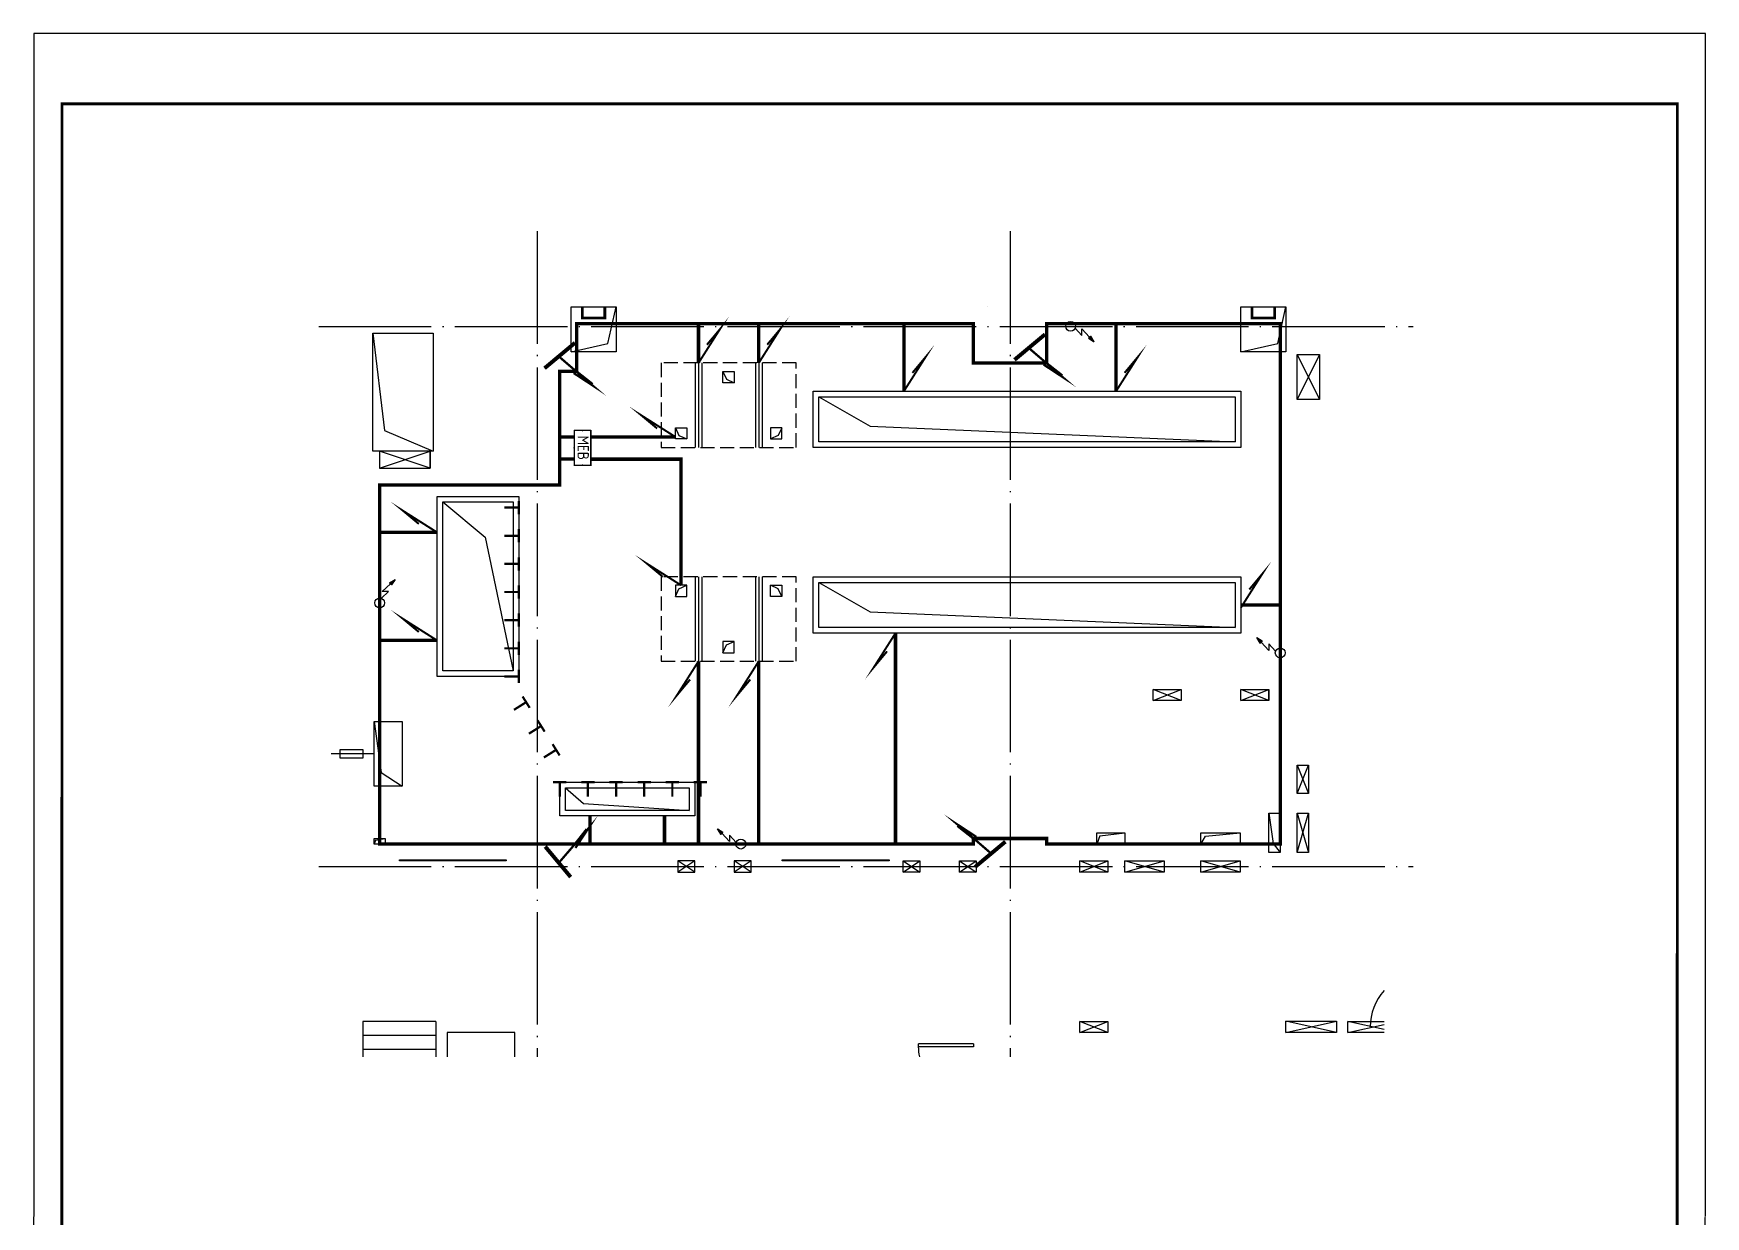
# Model space of a CAD drawing. Extents: x 115799 to 952918, y -190076 to 200966.
# Drawn here: x 247649 to 277358, y -34243 to -13218 of the extents above; entities that cross this region are included whole.
import ezdxf
from ezdxf.enums import TextEntityAlignment as Align

# ---------------------------------------------------------------- set-up
doc = ezdxf.new("R2010")
doc.units = 0
doc.header["$LTSCALE"] = 1000
doc.header["$MEASUREMENT"] = 0
for name, pattern in [('CENTER', [2, 1.25, -0.25, 0.25, -0.25]), ('DASH', [0.35, 0.25, -0.1]), ('DASHED2', [9.525, 6.35, -3.175]), ('DIVIDE', [1.25, 0.5, -0.25, 0, -0.25, 0, -0.25]), ('DOTE', [2.42, 2, -0.2, 0.02, -0.2])]:
    doc.linetypes.add(name, pattern=pattern)
for name, color, linetype in [('$0$A-TECH_结构', 21, 'Continuous'), ('00-图签', 7, 'Continuous'), ('A-E_楼梯', 171, 'Continuous'), ('A-SUR_看线', 231, 'Continuous'), ('A_AXIS-轴线', 1, 'DOTE'), ('A_STR-砌块墙', 121, 'Continuous'), ('A_STR-砼墙', 51, 'Continuous'), ('DOOR_FIRE', 220, 'Continuous'), ('EQUIP-动力', 80, 'Continuous'), ('GRD', 12, 'Continuous'), ('KANXIAN', 50, 'Continuous'), ('LGTDIM', 7, 'Continuous'), ('WINDOW', 2, 'Continuous'), ('接地', 4, 'Continuous'), ('看线', 241, 'Continuous'), ('集水坑&', 6, 'Continuous')]:
    doc.layers.add(name, color=color, linetype=linetype)
doc.layers.add('biaozhu', color=7, linetype='Continuous', lineweight=13)
doc.styles.add('_TEL_ATTDEF', font='GBENOR', dxfattribs={"width": 0.8, "height": 3, "bigfont": 'GBCBIG'})
doc.styles.add('_TEL_DIM', font='SIMPLEX.shx', dxfattribs={"width": 0.8, "height": 3.5, "bigfont": 'jd.shx'})

# ---------------------------------------------------------------- blocks, each defined once
blk = doc.blocks.new('111')
at = {"layer": '$0$A-TECH_结构', "color": 8}
for p, q in [((291609, 148222), (291609, 146722)), ((291729, 148222), (291729, 146722)), ((292679, 148222), (292679, 146722)), ((292799, 148222), (292799, 146722)), ((291609, 144422), (291609, 142922)), ((291729, 144422), (291729, 142922)), ((292679, 144422), (292679, 142922)), ((292799, 144422), (292799, 142922)), ((286028, 140942), (286404, 140702)), ((301804, 140222), (302004, 140222)), ((301804, 139522), (301804, 140222)), ((301804, 140222), (301877, 139680)), ((302004, 140222), (302004, 139522)), ((285904, 139672), (285904, 139772)), ((285904, 139772), (286104, 139772)), ((285930, 139744), (285904, 139672)), ((286104, 139672), (285904, 139672)), ((285930, 139744), (286104, 139772)), ((286104, 139772), (286104, 139672)), ((298744, 139672), (298744, 139872)), ((298744, 139872), (299244, 139872)), ((298802, 139821), (298744, 139672)), ((299244, 139672), (298744, 139672)), ((298802, 139821), (299244, 139872)), ((299244, 139872), (299244, 139672)), ((300594, 139672), (300594, 139872)), ((300594, 139872), (301294, 139872)), ((300594, 139672), (300677, 139815)), ((301294, 139672), (300594, 139672)), ((300677, 139815), (301294, 139872)), ((301294, 139872), (301294, 139672)), ((301877, 139680), (302004, 139522)), ((302004, 139522), (301804, 139522))]:
    blk.add_line(p, q, dxfattribs=at)
for points in [[(290204, 149222), (290204, 148422), (289404, 148422), (289404, 149222)], [(302104, 149222), (302104, 148422), (301304, 148422), (301304, 149222)], [(292104, 148072), (292304, 148072), (292304, 147872), (292104, 147872)], [(293704, 147722), (301304, 147722), (301304, 146722), (293704, 146722)], [(293804, 147622), (301204, 147622), (301204, 146822), (293804, 146822)], [(291259, 147072), (291459, 147072), (291459, 146872), (291259, 146872)], [(293149, 147072), (292949, 147072), (292949, 146872), (293149, 146872)], [(288474, 142652), (287024, 142652), (287024, 145852), (288474, 145852)], [(288374, 142752), (287124, 142752), (287124, 145752), (288374, 145752)], [(293704, 144422), (301304, 144422), (301304, 143422), (293704, 143422)], [(291259, 144072), (291459, 144072), (291459, 144272), (291259, 144272)], [(293149, 144072), (292949, 144072), (292949, 144272), (293149, 144272)], [(293804, 144322), (301204, 144322), (301204, 143522), (293804, 143522)], [(292104, 143072), (292304, 143072), (292304, 143272), (292104, 143272)], [(285904, 141852), (286404, 141852), (286404, 140702), (285904, 140702)], [(289203, 140772), (291603, 140772), (291603, 140172), (289203, 140172)], [(289303, 140672), (291503, 140672), (291503, 140272), (289303, 140272)]]:
    blk.add_lwpolyline(points, close=True, dxfattribs=at)
for points in [[(289404, 148422), (290060, 148566), (290204, 149222)], [(301304, 148422), (301960, 148566), (302104, 149222)], [(285884, 148752), (286954, 148752), (286954, 146652), (285884, 146652), (285884, 148752), (286088, 147023), (286954, 146652)], [(292104, 148072), (292167, 147933), (292304, 147872)], [(293804, 147622), (294720, 147097), (301204, 146822)], [(291259, 147072), (291322, 146933), (291459, 146872)], [(293149, 147072), (293086, 146933), (292949, 146872)], [(287124, 145752), (287879, 145127), (288374, 142752)], [(291259, 144072), (291322, 144211), (291459, 144272)], [(293149, 144072), (293086, 144211), (292949, 144272)], [(293804, 144322), (294720, 143797), (301204, 143522)], [(292104, 143072), (292167, 143211), (292304, 143272)], [(285904, 141852), (286028, 140942)], [(289303, 140672), (289627, 140395), (291503, 140272)]]:
    blk.add_lwpolyline(points, dxfattribs=at)
at = {"layer": 'A-E_楼梯'}
for p, q in [((285704, 136522), (285704, 135892)), ((287004, 136522), (285704, 136522)), ((287004, 136522), (287004, 135892)), ((287004, 136272), (285704, 136272)), ((287004, 136022), (285704, 136022))]:
    blk.add_line(p, q, dxfattribs=at)
at = {"layer": 'A-SUR_看线', "color": 8}
for p, q in [((291604, 139372), (291304, 139172)), ((291604, 139172), (291304, 139372)), ((292604, 139372), (292304, 139172)), ((292604, 139172), (292304, 139372)), ((295304, 139372), (295604, 139172)), ((295304, 139172), (295604, 139372)), ((296304, 139372), (296604, 139172)), ((296304, 139172), (296604, 139372))]:
    blk.add_line(p, q, dxfattribs=at)
for points in [[(299744, 142222), (299744, 142422), (300244, 142422), (300244, 142222), (299744, 142222), (300244, 142422)], [(300244, 142222), (299744, 142422)], [(301304, 142222), (301304, 142422), (301804, 142422), (301804, 142222), (301304, 142222), (301804, 142422)], [(301804, 142222), (301304, 142422)], [(302304, 141072), (302504, 141072), (302504, 140572), (302304, 140572), (302304, 141072), (302504, 140572)], [(302304, 140572), (302504, 141072)], [(302304, 140222), (302504, 140222), (302504, 139522), (302304, 139522), (302304, 140222), (302504, 139522)], [(302304, 139522), (302504, 140222)], [(298444, 139172), (298444, 139372), (298944, 139372), (298944, 139172), (298444, 139172), (298944, 139372)], [(298944, 139172), (298444, 139372)], [(299244, 139172), (299244, 139372), (299944, 139372), (299944, 139172), (299244, 139172), (299944, 139372)], [(299944, 139172), (299244, 139372)], [(300594, 139172), (300594, 139372), (301294, 139372), (301294, 139172), (300594, 139172), (301294, 139372)], [(301294, 139172), (300594, 139372)], [(298444, 136322), (298444, 136522), (298944, 136522), (298944, 136322), (298444, 136322), (298944, 136522)], [(298944, 136322), (298444, 136522)]]:
    blk.add_lwpolyline(points, dxfattribs=at)
for points in [[(291604, 139372), (291304, 139372), (291304, 139172), (291604, 139172)], [(292604, 139372), (292304, 139372), (292304, 139172), (292604, 139172)], [(295304, 139372), (295604, 139372), (295604, 139172), (295304, 139172)], [(296304, 139372), (296604, 139372), (296604, 139172), (296304, 139172)]]:
    blk.add_lwpolyline(points, close=True, dxfattribs=at)
at = {"layer": 'A_AXIS-轴线', "color": 8}
for p, q in [((288804, 150564), (288804, 135892)), ((297204, 150564), (297204, 135892)), ((284922, 148872), (304364, 148872)), ((291669, 148222), (291669, 146722)), ((292739, 148222), (292739, 146722)), ((291669, 144422), (291669, 142922)), ((292739, 144422), (292739, 142922)), ((285904, 141277), (285143, 141277)), ((284922, 139272), (304364, 139272))]:
    blk.add_line(p, q, dxfattribs=at)
at = {"layer": 'DOOR_FIRE', "extrusion": (0, 0, -1)}
for p, q in [((295579, 136072), (295579, 136122)), ((296554, 136122), (295579, 136122)), ((296554, 136072), (295579, 136072)), ((296554, 136122), (296554, 136072))]:
    blk.add_line(p, q, dxfattribs=at)
at = {"layer": 'DOOR_FIRE'}
blk.add_arc((304579, 136422), 975, 138.4104, 179.9999, dxfattribs=at)
at = {"layer": 'DOOR_FIRE', "extrusion": (0, 0, -1)}
blk.add_arc((-296554, 136097), 975, 347.8971, 358.5308, dxfattribs=at)
at = {"layer": 'KANXIAN'}
for points in [[(288254, 139372), (286354, 139372), (286354, 139392), (288254, 139392)], [(295054, 139372), (293154, 139372), (293154, 139392), (295054, 139392)]]:
    blk.add_lwpolyline(points, close=True, dxfattribs=at)
at = {"layer": '看线', "color": 8, "const_width": 50}
for points in [[(290004, 149222), (290004, 149022), (289604, 149022), (289604, 149222)], [(301904, 149222), (301904, 149022), (301504, 149022), (301504, 149222)]]:
    blk.add_lwpolyline(points, dxfattribs=at)
at = {"layer": '看线', "color": 8}
for points in [[(302304, 148372), (302704, 148372), (302704, 147572), (302304, 147572), (302304, 148372), (302704, 147572)], [(302704, 148372), (302304, 147572)], [(286004, 146352), (286904, 146352), (286904, 146652), (286004, 146652), (286004, 146352), (286904, 146652), (286904, 146352), (286004, 146652)], [(302104, 136324), (302104, 136524), (303004, 136524), (303004, 136324), (302104, 136324), (303004, 136524), (303004, 136324), (302104, 136524)], [(303204, 136322), (303204, 136522), (303850, 136522)], [(303850, 136378), (303204, 136522)], [(303850, 136322), (303204, 136322), (303850, 136465)]]:
    blk.add_lwpolyline(points, dxfattribs=at)
at = {"layer": '看线', "color": 8, "linetype": 'DASH'}
for points in [[(293404, 148222), (291004, 148222), (291004, 146722), (293404, 146722)], [(293404, 144422), (291004, 144422), (291004, 142922), (293404, 142922)]]:
    blk.add_lwpolyline(points, close=True, dxfattribs=at)
at = {"layer": '看线', "color": 8}
blk.add_lwpolyline([(285304, 141352), (285704, 141352), (285704, 141202), (285304, 141202)], close=True, dxfattribs=at)
at = {"layer": '集水坑&', "linetype": 'Continuous'}
blk.add_lwpolyline([(288404, 135892), (288404, 136322), (287204, 136322), (287204, 135892)], dxfattribs=at)
blk = doc.blocks.new('A$C202D1A0E')
at = {"layer": 'LGTDIM', "color": 1, "linetype": 'Continuous'}
blk.add_line((9.23, 6.58), (5.73, 4.92), dxfattribs=at)
at = {"layer": 'LGTDIM', "color": 1, "linetype": 'Continuous', "const_width": 0.4}
blk.add_lwpolyline([(2.26, 3.21), (9.27, 6.88), (5.51, 5.5)], dxfattribs=at)
at = {"layer": 'WINDOW', "const_width": 0.7}
blk.add_lwpolyline([(0.28, 5.84), (4.53, 0.21)], dxfattribs=at)
blk = doc.blocks.new('A$C5D1A7CB7')
at = {"const_width": 40}
for points in [[(0, 256), (237, 256)], [(118, 256), (118, 0)]]:
    blk.add_lwpolyline(points, dxfattribs=at)
blk = doc.blocks.new('$equip$00003088')
for p, q in [((-0.618, 0.6), (-0.618, 0)), ((0.618, 0.6), (-0.618, 0.6)), ((0.618, 0), (0.618, 0.6)), ((-0.618, 0), (0.618, 0))]:
    blk.add_line(p, q)
at = {"const_width": 0.04}
blk.add_lwpolyline([(-0.618, 0.6), (0.618, 0.6), (0.618, 0), (-0.618, 0), (-0.618, 0.6), (0.618, 0.6)], dxfattribs=at)
for p in [(0, 0.6), (-0.618, 0.3), (0, 0), (0.618, 0.3)]:
    blk.add_point(p)
at = {"color": 7, "style": '_TEL_DIM'}
blk.add_attdef('$TEXT$', text='', height=0.4, dxfattribs=at).set_placement((-0.006, 0.324), align=Align.MIDDLE_CENTER)
at = {"color": 7, "style": '_TEL_DIM', "flags": 1}
for tag in ['A', 'REMARK']:
    blk.add_attdef(tag, text='', height=0.00002, dxfattribs=at).set_placement((0, 0), align=Align.MIDDLE_CENTER)
blk = doc.blocks.new('试验端子')
at = {"layer": 'GRD', "linetype": 'Continuous', "ltscale": 1000}
h = blk.add_hatch(dxfattribs=at)
h.set_pattern_fill('ANSI32', angle=210.1836, style=0)
h.set_pattern_definition([(255.183623, (268201.1554, 119654.09475), (0.3625313754, -0.095895786), []), (255.183623, (268201.0026, 119654.00587), (0.3625313754, -0.095895786), [])])
h.paths.add_polyline_path([(271933, 102404), (271969, 102369), (272031, 102461)])
at = {"layer": 'GRD', "color": 7, "linetype": 'Continuous', "ltscale": 1000}
for p, q in [((271789, 102129), (271918, 102251)), ((271802, 102251), (271951, 102386)), ((271933, 102404), (272031, 102461)), ((271969, 102369), (271933, 102404)), ((272031, 102461), (271969, 102369))]:
    blk.add_line(p, q, dxfattribs=at)
at = {"layer": 'GRD', "color": 7, "linetype": 'CENTER', "ltscale": 1000}
blk.add_line((271918, 102251), (271802, 102251), dxfattribs=at)
at = {"layer": 'GRD', "color": 7, "linetype": 'Continuous', "ltscale": 1000}
blk.add_circle((271758, 102048), 87, dxfattribs=at)

msp = doc.modelspace()

# ---------------------------------------------------------------- linework, layer by layer
at = {"layer": '00-图签'}
msp.add_lwpolyline([(247649.2, -55267.8), (277349.2, -55267.8), (277357.5, -13217.8), (247657.5, -13217.8)], close=True, dxfattribs=at)
at = {"layer": '00-图签', "const_width": 50}
msp.add_lwpolyline([(248149.2, -54767.8), (276849.2, -54767.8), (276857.5, -14467.8), (248157.5, -14467.8)], close=True, dxfattribs=at)
at = {"layer": 'A_STR-砌块墙'}
msp.add_line((269600.5, -25074.2), (269600.5, -24874.2), dxfattribs=at)
at = {"layer": 'A_STR-砼墙'}
msp.add_line((264600.6, -18074.2), (264600.6, -18074.2), dxfattribs=at)
at = {"layer": '接地', "color": 4, "linetype": 'DIVIDE', "const_width": 60}
msp.add_lwpolyline([(253800.6, -21244.2), (257000.6, -21244.2), (257000.6, -19224.2), (257300.6, -19224.2), (257300.6, -18374.2), (264350.6, -18374.2), (264350.6, -19074.2), (265650.6, -19074.2), (265650.6, -18374.2), (269800.6, -18374.2), (269800.6, -27624.1), (265650.6, -27624.1), (265650.6, -27524.2), (264350.6, -27524.2), (264350.6, -27624.1), (262300.6, -27624.1), (257000.6, -27624.2), (256200.6, -27624.2), (253800.6, -27624.2)], close=True, dxfattribs=at)
for points in [[(259465.6, -19074.2), (259465.6, -18374.2)], [(260535.6, -19074.2), (260535.6, -18374.2)], [(263115.8, -19574.2), (263115.8, -18374.2)], [(266885.3, -19574.2), (266885.3, -18374.2)], [(259055.3, -20388.3), (259055.3, -20388.3), (257554.8, -20388.3)], [(257554.8, -20783.4), (259155.6, -20783.4), (259155.6, -23024.2)], [(254820.6, -22083.8), (253800.6, -22083.8)], [(269100.6, -23374.2), (269800.6, -23374.2)], [(254820.6, -24004.5), (253800.6, -24004.5)], [(262965.6, -23874.2), (262965.6, -27624.1)], [(259465.6, -24374.2), (259465.6, -27624.2)], [(260535.6, -24374.2), (260535.6, -27624.2)], [(257540, -27124.2), (257540, -27624.2)], [(258861.1, -27124.2), (258861.1, -27624.2)]]:
    msp.add_lwpolyline(points, dxfattribs=at)
at = {"layer": '接地', "color": 4, "linetype": 'Continuous', "ltscale": 1000, "const_width": 36}
for points in [[(259465.6, -19074.2), (259846.6, -18472.6), (259615.5, -18749.7)], [(260535.6, -19074.2), (260916.6, -18472.6), (260685.5, -18749.7)], [(263115.8, -19574.2), (263496.9, -18972.6), (263265.7, -19249.7)], [(266885.3, -19574.2), (267266.3, -18972.6), (267035.2, -19249.7)], [(259055.3, -20388.3), (258453.7, -20007.2), (258730.8, -20238.4)], [(254820.6, -22083.8), (254219, -21702.8), (254496.1, -21934)], [(259155.6, -23024.2), (258554, -22643.1), (258831.1, -22874.3)], [(269100.6, -23424.2), (269481.6, -22822.6), (269250.5, -23099.7)], [(254820.6, -24004.5), (254219, -23623.4), (254496.1, -23854.6)], [(262965.6, -23874.2), (262584.5, -24475.7), (262815.7, -24198.7)], [(259465.6, -24374.2), (259084.5, -24975.7), (259315.7, -24698.7)], [(260535.6, -24374.2), (260154.5, -24975.7), (260385.7, -24698.7)]]:
    msp.add_lwpolyline(points, dxfattribs=at)
at = {"layer": '接地', "color": 4, "linetype": 'DASHED2', "ltscale": 0.05, "const_width": 60}
for points in [[(257254.8, -20388.3), (257000.6, -20388.3)], [(257254.8, -20778.9), (257000.6, -20778.9)]]:
    msp.add_lwpolyline(points, dxfattribs=at)

# ---------------------------------------------------------------- block references
msp.add_blockref('111', (-32203.5, -167296))
at = {"ltscale": 1000, "xscale": -99.99999999892425, "yscale": 99.99999999976717, "zscale": 100}
for p, rotation in [((256835.1, -18592.7), 166.898641948029), ((265185.1, -18442.7), 166.898641948029), ((256618.9, -28104.3), 256.898641948029), ((264813, -28155.8), 346.898641948029)]:
    msp.add_blockref('A$C202D1A0E', p, dxfattribs=dict(at, rotation=rotation))
at = {"xscale": -1}
for p, rotation in [((256014.9, -21762.5), 270), ((256014.9, -22262.5), 270), ((256014.9, -22762.5), 270), ((256014.9, -23262.5), 270), ((256014.9, -23762.5), 270), ((256014.9, -24262.5), 270), ((256014.9, -24762.5), 270), ((256249.2, -25338.2), 302.1519971157658), ((256515.3, -25761.5), 302.1519971157658), ((256781.4, -26184.8), 302.1519971157658)]:
    msp.add_blockref('A$C5D1A7CB7', p, dxfattribs=dict(at, rotation=rotation))
for p in [(257118.9, -26779.8), (257618.9, -26779.8), (258118.9, -26779.8), (258618.9, -26779.8), (259118.9, -26779.8), (259618.9, -26779.8)]:
    msp.add_blockref('A$C5D1A7CB7', p, dxfattribs=at)
at = {"layer": 'biaozhu', "color": 0}
for p, rotation in [((164027.7, 253334.1), 270), ((371848.6, -295983.5), 89.99999999999999), ((362265.4, -299382.4), 89.99999999999999)]:
    msp.add_blockref('试验端子', p, dxfattribs=dict(at, rotation=rotation))
msp.add_blockref('试验端子', (-17957.7, -125385.4), dxfattribs=at)
at = {"layer": 'EQUIP-动力'}
ref = msp.add_blockref('$equip$00003088', (257254.8, -20583.6), dxfattribs=dict(at, xscale=500, yscale=500, zscale=500, rotation=269.9999999999999))
ref.add_attrib('$TEXT$', 'MEB', dxfattribs={"layer": '0', "color": 7, "height": 200, "rotation": 270, "style": '_TEL_ATTDEF'}).set_placement((257416.8, -20580.8), align=Align.MIDDLE_CENTER)

doc.saveas('drawing.dxf')
